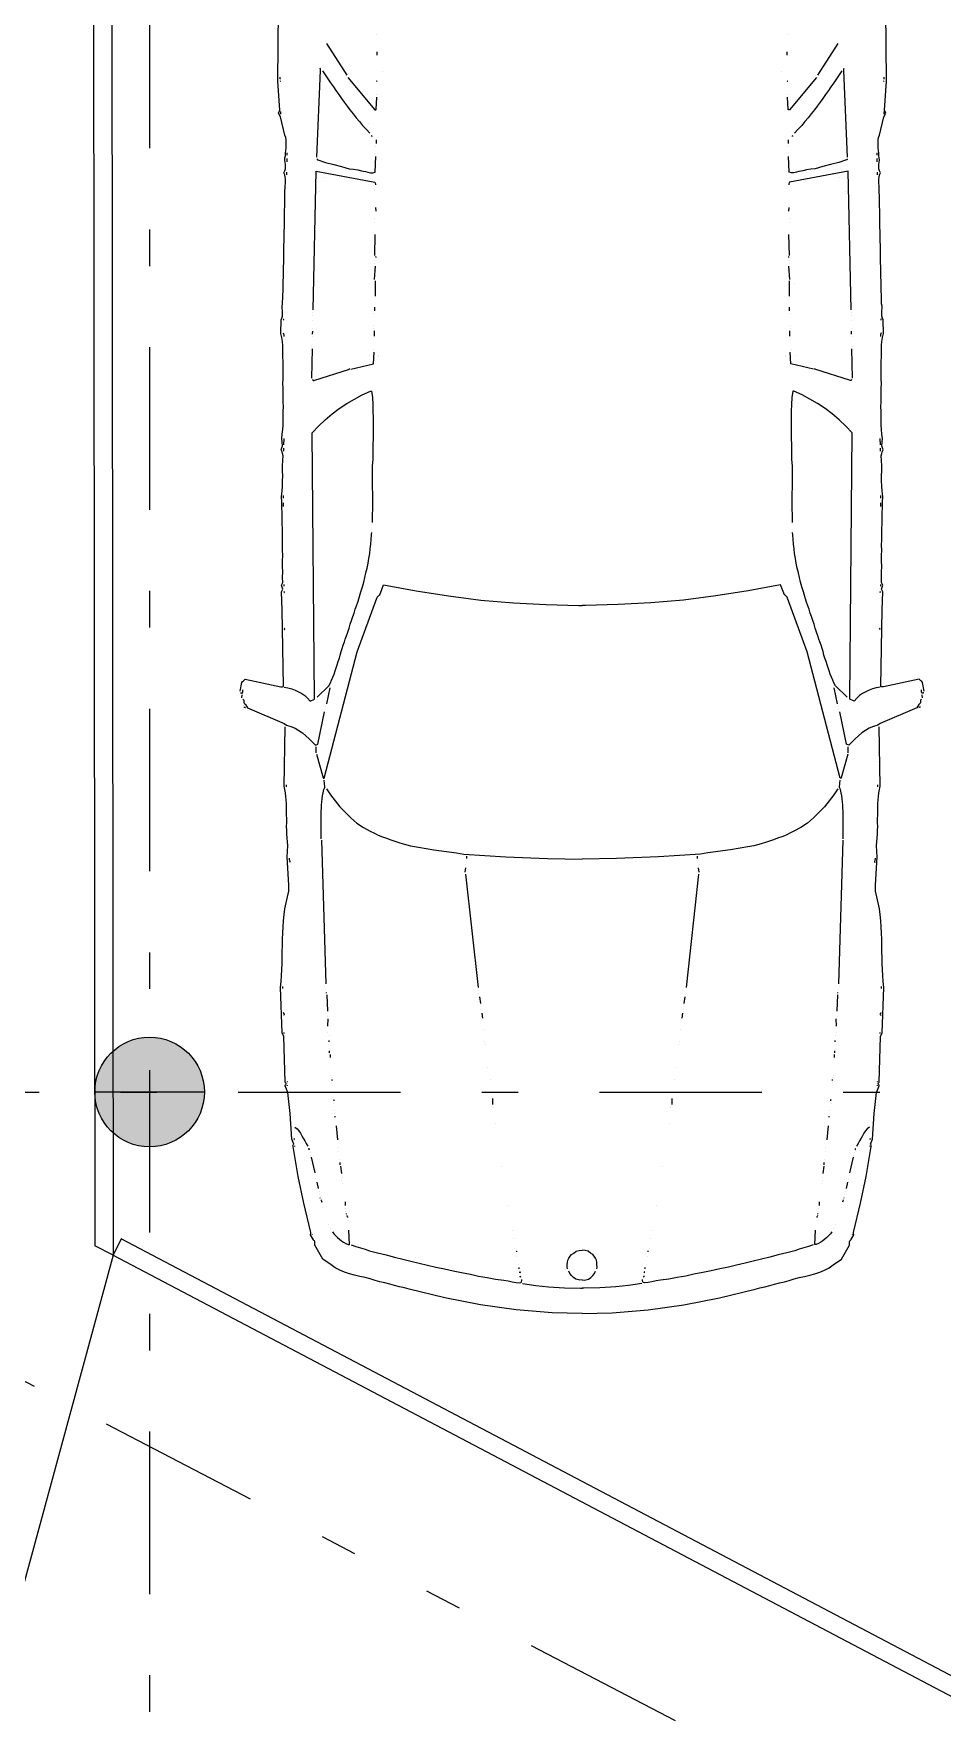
# Model space of a CAD drawing. Header units: metres. Extents: x -45 to 1930, y -347 to 488.
# Drawn here: x 29.253 to 31.739, y -28.241 to -23.616 of the extents above; entities that cross this region are included whole.
import ezdxf

# ---------------------------------------------------------------- set-up
doc = ezdxf.new("R2010")
doc.units = ezdxf.units.M
doc.linetypes.add('GETRENNT', pattern=[31.75, 12.7, -6.35, 0, -6.35, 0, -6.35])
doc.linetypes.add('ČERCHOVANÁ', pattern=[25.4, 12.7, -6.35, 0, -6.35])
for name, color, linetype in [('OSA', 7, 'ČERCHOVANÁ'), ('SRAFY', 3, 'Continuous'), ('srafy sklo', 252, 'Continuous'), ('SRAFY-TERÉN', 252, 'Continuous'), ('ZDIVO', 1, 'Continuous')]:
    doc.layers.add(name, color=color, linetype=linetype)

# ---------------------------------------------------------------- blocks, each defined once
blk = doc.blocks.new('BMW5cpud')
for points in [[(1.7237, 0.9286), (1.7221, 0.9271), (1.7213, 0.9263), (1.7197, 0.9263), (1.718, 0.9255), (1.7164, 0.9255), (1.7148, 0.9256), (1.7132, 0.9248), (1.7108, 0.924), (1.7107, 0.9232), (1.7099, 0.9225), (1.7091, 0.9217), (1.7091, 0.9209), (1.7001, 0.9154), (1.6573, 0.8156), (1.6524, 0.8093), (1.6489, 0.7973), (1.6447, 0.7853), (1.6381, 0.775), (1.6315, 0.7654), (1.6232, 0.7559), (1.615, 0.7472), (1.6068, 0.7385), (1.5978, 0.7298), (1.6009, 0.7233), (1.6891, 0.7049)], [(1.702, 0.9258), (1.7019, 0.9242), (1.7019, 0.9234), (1.7011, 0.9218), (1.7011, 0.921)], [(1.7052, 0.9266), (1.7052, 0.9266)], [(1.7278, 0.931), (1.7358, 0.9308)], [(1.7415, 0.9347), (1.7415, 0.9339), (1.7415, 0.9331), (1.7407, 0.9323), (1.7407, 0.9307), (1.7414, 0.9291), (1.7438, 0.9283), (1.7463, 0.9282), (1.7495, 0.929)], [(1.7456, 0.9363), (1.7696, 0.931), (1.772, 0.9294), (1.7744, 0.9269), (1.7767, 0.9244), (1.7783, 0.922), (1.7572, 0.8243), (1.7572, 0.8226), (1.758, 0.8202), (1.7587, 0.8186), (1.7595, 0.817), (1.9687, 0.8212), (2.0178, 0.8227), (2.025, 0.8194), (2.0355, 0.8224), (2.0435, 0.819), (2.058, 0.8196), (2.0724, 0.8193), (2.0869, 0.8199), (2.1022, 0.8196), (2.1167, 0.8193), (2.1312, 0.8198), (2.1456, 0.8196), (2.1601, 0.8201), (2.1746, 0.8199), (2.1899, 0.8204), (2.2044, 0.8209), (2.2188, 0.8207), (2.2341, 0.8212), (2.2486, 0.8217), (2.2631, 0.8223), (2.2784, 0.8228), (2.2928, 0.8209), (2.3065, 0.8199), (2.321, 0.8196), (2.3346, 0.8194), (2.3483, 0.8199), (2.362, 0.8197), (2.3765, 0.8194), (2.3901, 0.8184), (2.3958, 0.8199), (2.4006, 0.8214), (2.4039, 0.8229), (2.4063, 0.8237), (2.4167, 0.8203), (2.4368, 0.8215), (2.4489, 0.8205), (2.4617, 0.8195), (2.4738, 0.8184), (2.4866, 0.8182), (2.4987, 0.818), (2.5116, 0.8178), (2.5236, 0.8175), (2.5365, 0.8181), (2.5494, 0.8179), (2.5615, 0.8185), (2.5743, 0.8182), (2.5872, 0.8188), (2.5993, 0.8186), (2.6121, 0.8183), (2.625, 0.8181), (2.6379, 0.8179), (2.6491, 0.8185), (2.6596, 0.8191), (2.6709, 0.8189), (2.6813, 0.8195), (2.6918, 0.8193), (2.7023, 0.8199), (2.7136, 0.8221), (2.724, 0.8243), (2.7618, 0.8236), (2.7666, 0.8219), (2.7714, 0.8202), (2.7763, 0.8202), (2.7819, 0.8201), (2.7875, 0.82), (2.7932, 0.8207), (2.7988, 0.8206), (2.8052, 0.8196), (2.8253, 0.8193), (2.8446, 0.8181), (2.8639, 0.8178), (2.8832, 0.8174), (2.9033, 0.817), (2.9226, 0.8167), (2.9419, 0.8163), (2.9612, 0.816), (2.9805, 0.8156), (2.9998, 0.8153), (3.0191, 0.8149), (3.0384, 0.8146), (3.0577, 0.8142), (3.077, 0.8139), (3.0963, 0.8135), (3.1156, 0.8132), (3.122, 0.8131), (3.1293, 0.8129), (3.1348, 0.812), (3.1413, 0.8119), (3.1469, 0.8118), (3.1526, 0.8125), (3.1582, 0.814), (3.1639, 0.8163), (3.1695, 0.8138), (3.1751, 0.8121), (3.1807, 0.812), (3.1863, 0.8119), (3.1928, 0.8126), (3.1984, 0.8133), (3.2049, 0.8132), (3.2105, 0.8122), (3.2177, 0.8121), (3.2249, 0.8112), (3.2322, 0.8103), (3.2394, 0.8101), (3.2466, 0.81), (3.2539, 0.8099), (3.2603, 0.8113), (3.2668, 0.8137), (3.3169, 0.8256), (3.3274, 0.831), (3.3354, 0.8277), (3.4144, 0.8327), (3.609, 0.8308)], [(0.0433, 0), (0.0448, 0.0824), (0.0531, 0.1804), (0.0669, 0.2783), (0.0856, 0.3761), (0.1099, 0.473), (0.1133, 0.4866), (0.116, 0.5002), (0.1195, 0.5139), (0.1229, 0.5266), (0.1264, 0.5403), (0.1299, 0.5539), (0.1333, 0.5667), (0.1376, 0.5803), (0.141, 0.5939), (0.1445, 0.6083), (0.148, 0.6227), (0.1515, 0.6371), (0.1557, 0.6507), (0.1616, 0.6635), (0.1683, 0.6762), (0.1765, 0.6865), (0.1914, 0.7096), (0.2296, 0.7314), (0.2393, 0.7313), (0.2401, 0.732), (0.2417, 0.7328), (0.2425, 0.7344), (0.2442, 0.7352), (0.258, 0.7438), (0.2596, 0.7438), (0.2604, 0.7429), (0.262, 0.7429), (0.2644, 0.7421), (0.3452, 0.7615), (0.4179, 0.7771), (0.5002, 0.7908), (0.5018, 0.7916), (0.5034, 0.7908), (0.505, 0.79), (0.5066, 0.7891), (0.5203, 0.7945), (0.5904, 0.7989), (0.6476, 0.8051), (0.6655, 0.8128), (0.6671, 0.8127), (0.6679, 0.8127), (0.6695, 0.8111), (0.6711, 0.8103), (0.6726, 0.8102), (0.6735, 0.811), (0.6751, 0.8118), (0.6759, 0.8126), (0.8007, 0.8167), (0.8112, 0.8214), (0.9352, 0.8256), (0.9512, 0.8237), (0.9673, 0.8226), (0.9834, 0.8215), (1.0002, 0.8211), (1.0163, 0.8209), (1.0332, 0.8205), (1.0501, 0.8202), (1.067, 0.8199), (1.0839, 0.8188), (1.1007, 0.8185), (1.1176, 0.8174), (1.1345, 0.8155), (1.1505, 0.8136), (1.1665, 0.8101), (1.1826, 0.8066), (1.1986, 0.8023), (1.2147, 0.8028), (1.2308, 0.8033), (1.2461, 0.8046), (1.2614, 0.8059), (1.2767, 0.8065), (1.292, 0.807), (1.3072, 0.8067), (1.3233, 0.8056), (1.3338, 0.8062), (1.3443, 0.8077), (1.3547, 0.8083), (1.3652, 0.8081), (1.3757, 0.8087), (1.3861, 0.8085), (1.3965, 0.8083), (1.407, 0.8089), (1.4175, 0.8087), (1.4279, 0.8093), (1.4376, 0.8092), (1.4481, 0.8098), (1.4578, 0.8112), (1.4674, 0.8118), (1.4771, 0.8133), (1.486, 0.8155), (1.6484, 0.8126)], [(0.5017, 0.7868), (0.5017, 0.7868), (0.5009, 0.7868), (0.5001, 0.7868), (0.5001, 0.7868)], [(0.5524, 0.7867), (0.5482, 0.7803), (0.5425, 0.7756), (0.536, 0.7709), (0.5295, 0.767), (0.523, 0.7631), (0.5157, 0.7592), (0.5084, 0.7553), (0.501, 0.7506)], [(0.5186, 0.7889), (0.5186, 0.7881), (0.5202, 0.7873), (0.521, 0.7881), (0.5219, 0.7889)], [(0.6678, 0.8079), (0.6678, 0.8079), (0.667, 0.8071), (0.6654, 0.8071), (0.6654, 0.8071)], [(0.6774, 0.8077), (0.6774, 0.8077), (0.6766, 0.8069), (0.6758, 0.807), (0.6758, 0.807)], [(0.8087, 0.8158), (0.8087, 0.8158), (0.8103, 0.8158), (0.8111, 0.8158), (0.8119, 0.8157)], [(0.8666, 0.818), (0.8658, 0.8172), (0.865, 0.8172), (0.8634, 0.8164), (0.8626, 0.8156), (0.8626, 0.8156), (0.861, 0.8156), (0.8602, 0.8165), (0.8586, 0.8173)], [(0.9326, 0.8192), (0.9343, 0.8191), (0.935, 0.8191), (0.9367, 0.8191), (0.9374, 0.8191)], [(1.2886, 0.8022), (1.2854, 0.8015), (1.283, 0.8007), (1.2798, 0.8), (1.2766, 0.8009)], [(1.4842, 0.8091), (1.4859, 0.8091), (1.4867, 0.8091), (1.4883, 0.8091), (1.4899, 0.809)], [(1.5527, 0.8111), (1.5527, 0.8111)], [(1.7563, 0.8154), (1.7545, 0.805), (1.7519, 0.7946), (1.7485, 0.785), (1.7443, 0.7762), (1.7393, 0.7675), (1.7335, 0.7587), (1.7269, 0.7516), (1.7188, 0.7445), (1.7242, 0.7324), (2.453, 0.7392), (2.4712, 0.7212), (2.4886, 0.7031), (2.5043, 0.6844), (2.5192, 0.6648), (2.5325, 0.6444), (2.545, 0.6233), (2.5567, 0.6022), (2.5668, 0.5795), (2.5667, 0.5786), (2.5667, 0.5771), (2.5667, 0.5762), (2.5667, 0.5762), (2.549, 0.5742), (2.5304, 0.5729), (2.5119, 0.5724), (2.4942, 0.5719), (2.4749, 0.5715), (2.4564, 0.5718), (2.4379, 0.5722), (2.4186, 0.5725), (2.4001, 0.5728), (2.3808, 0.5732), (2.3615, 0.5743), (2.3423, 0.5747), (2.3237, 0.575), (2.3044, 0.5746), (2.2851, 0.5741), (2.2666, 0.5737), (2.2578, 0.5738), (2.2489, 0.574), (2.2409, 0.5741), (2.232, 0.5743), (2.224, 0.5744), (2.2152, 0.5746), (2.2071, 0.5747)], [(1.9147, 0.8158), (1.9147, 0.815), (1.9163, 0.8141), (1.9171, 0.8149), (1.9179, 0.8157)], [(2.0153, 0.8163), (2.0153, 0.8155), (2.0169, 0.8147), (2.0177, 0.8155), (2.0185, 0.8163)], [(2.0378, 0.8167), (2.037, 0.8168), (2.0354, 0.8168), (2.0346, 0.8168), (2.033, 0.8168)], [(2.251, 0.8177), (2.2614, 0.8175)], [(2.2735, 0.8173), (2.2815, 0.8171)], [(2.4022, 0.8165), (2.4102, 0.8164)], [(2.4198, 0.8162), (2.4367, 0.8159)], [(2.7263, 0.8179), (2.7239, 0.8171), (2.7215, 0.8163), (2.7183, 0.8164), (2.7159, 0.8164)], [(2.7641, 0.818), (2.7641, 0.818), (2.7625, 0.8172), (2.7617, 0.8172), (2.7609, 0.8172)], [(3.1581, 0.8084), (3.1661, 0.8082)], [(3.1943, 0.8077), (3.2031, 0.8076)], [(3.2128, 0.8074), (3.2144, 0.8074), (3.2152, 0.8073), (3.2168, 0.8073), (3.2184, 0.8073)], [(3.3314, 0.8253), (3.3298, 0.8254), (3.329, 0.8254), (3.3273, 0.8254), (3.3249, 0.8254)], [(3.4142, 0.8262), (3.4142, 0.8262), (3.415, 0.8254), (3.4158, 0.8254), (3.4158, 0.8254)], [(3.4199, 0.8269), (3.4199, 0.8269), (3.4215, 0.8261), (3.4223, 0.8261), (3.4223, 0.8261), (3.4231, 0.8261), (3.4239, 0.8261), (3.4247, 0.826), (3.4255, 0.8268)], [(0.4711, 0.7415), (0.4275, 0.7319)], [(0.4751, 0.7422), (0.4751, 0.7422)], [(0.4832, 0.7445), (0.4832, 0.7445)], [(0.4945, 0.7475), (0.4938, 0.7475), (0.4929, 0.7468), (0.4921, 0.7468), (0.4913, 0.7468), (0.4921, 0.7476), (0.4929, 0.7484), (0.4938, 0.7484), (0.4945, 0.7475)], [(0.2595, 0.7389), (0.2595, 0.7389), (0.2587, 0.739), (0.2579, 0.739), (0.2579, 0.739)], [(0.3322, 0.7094), (0.3322, 0.7094)], [(0.354, 0.7155), (0.3532, 0.7139), (0.3516, 0.7131), (0.3499, 0.7131), (0.3475, 0.7124)], [(0.3581, 0.717), (0.3581, 0.717), (0.3588, 0.717), (0.3597, 0.717), (0.3597, 0.717)], [(0.3677, 0.7185), (0.3677, 0.7185)], [(0.3766, 0.7199), (0.3766, 0.7199)], [(0.4024, 0.7259), (0.3847, 0.7222)], [(0.413, 0.7289), (0.413, 0.7289)], [(0.7783, 0.6949), (0.7783, 0.6949)], [(0.8129, 0.6959), (0.8129, 0.6959)], [(0.829, 0.6956), (0.8491, 0.6952)], [(0.8556, 0.6975), (0.8556, 0.6975)], [(0.9152, 0.6988), (0.8701, 0.6972)], [(0.9192, 0.6996), (0.9192, 0.6996), (0.92, 0.6996), (0.9208, 0.6995), (0.9208, 0.6995)], [(0.9297, 0.7018), (0.9297, 0.7018)], [(0.937, 0.7041), (0.937, 0.7041)], [(1.3377, 0.7137), (0.945, 0.7015)], [(1.4782, 0.6998), (1.462, 0.6889), (1.4456, 0.6763), (1.4293, 0.6629), (1.4138, 0.6479), (1.399, 0.6329), (1.385, 0.6163), (1.3726, 0.598), (1.3626, 0.5797), (1.3568, 0.5685), (1.3518, 0.5582), (1.3475, 0.5462), (1.3433, 0.535), (1.3391, 0.5238), (1.3349, 0.5126), (1.3314, 0.5014), (1.328, 0.4902), (1.3228, 0.4694), (1.3192, 0.4477), (1.3156, 0.4269), (1.312, 0.4061), (1.3092, 0.3852), (1.3065, 0.3651), (1.3036, 0.3443), (1.3001, 0.3234), (1.2923, 0.2085), (1.2878, 0.0944), (1.2861, 0)], [(1.3417, 0.7144), (1.3498, 0.7142), (1.3586, 0.7141), (1.3667, 0.7139), (1.3755, 0.7138), (1.3836, 0.7144), (1.3916, 0.7143), (1.4005, 0.7141), (1.4085, 0.714), (1.4174, 0.7138), (1.4254, 0.7137), (1.4343, 0.7135), (1.4423, 0.7126), (1.4511, 0.7116), (1.4591, 0.7106), (1.468, 0.7089), (1.4768, 0.7071), (1.4784, 0.7063), (1.4807, 0.7054), (1.4823, 0.7046), (1.4839, 0.7038), (1.5025, 0.7058)], [(1.5736, 0.7271), (1.5082, 0.7089), (1.5074, 0.709), (1.5074, 0.7082), (1.5073, 0.7073), (1.5073, 0.7057), (1.8532, 0.6158), (2.0002, 0.5616), (2.0034, 0.5608), (2.0057, 0.5583), (2.0081, 0.5559), (2.0097, 0.5534), (2.0368, 0.5432), (2.0199, 0.4543), (2.0063, 0.3661), (1.995, 0.277), (1.9878, 0.1878), (1.9829, 0.0986), (1.9804, 0.0094), (1.9804, 0)], [(1.5769, 0.7278), (1.5938, 0.7275)], [(1.6963, 0.7023), (1.6963, 0.7023)], [(1.7035, 0.7022), (1.7035, 0.7022)], [(1.7115, 0.6988), (1.7548, 0.69)], [(1.7297, 0.725), (1.7605, 0.6931), (1.7684, 0.6889), (1.7756, 0.6856), (1.7844, 0.6822), (1.7924, 0.6788), (1.8012, 0.6763), (1.8092, 0.6729), (1.8179, 0.6703), (1.8268, 0.6677), (1.8356, 0.6644), (1.8443, 0.6618), (1.854, 0.6592), (1.8627, 0.6566), (1.8716, 0.654), (1.8803, 0.6507), (1.8883, 0.6481), (1.8971, 0.6447), (1.9075, 0.6413), (1.9179, 0.6379), (1.9291, 0.6345), (1.9395, 0.6311), (1.9499, 0.6277), (1.9595, 0.6243), (1.9699, 0.6209), (1.9795, 0.6175), (1.9923, 0.6133), (2.005, 0.609), (2.0179, 0.6055), (2.0315, 0.6013), (2.0443, 0.5978), (2.0571, 0.5944), (2.0699, 0.5917), (2.0827, 0.5883), (2.0963, 0.5856), (2.1092, 0.5838), (2.122, 0.5811), (2.1348, 0.5801), (2.1477, 0.5782), (2.1605, 0.5772), (2.1734, 0.5762), (2.1798, 0.576)], [(2.5986, 0.7381), (2.5978, 0.7374), (2.597, 0.7366), (2.5962, 0.7358), (2.5961, 0.7342), (2.6265, 0.6371), (2.6285, 0.6371)], [(2.6018, 0.7397), (2.6822, 0.7382)], [(2.6887, 0.7397), (2.6887, 0.7397)], [(2.7161, 0.7392), (2.7161, 0.7392)], [(2.7225, 0.7375), (2.7305, 0.7374)], [(2.737, 0.7389), (2.737, 0.7389)], [(2.7603, 0.7368), (2.7603, 0.7368)], [(2.7739, 0.7366), (2.7739, 0.7366)], [(2.782, 0.738), (2.782, 0.738)], [(2.7892, 0.7363), (3.1687, 0.7278), (3.1385, 0.5674), (3.1368, 0.5667), (3.136, 0.5667), (3.1336, 0.5659), (3.1312, 0.5659)], [(3.1131, 0.7199), (3.1131, 0.7199)], [(3.1506, 0.704), (3.1506, 0.704)], [(3.2025, 0.7255), (3.2016, 0.7255), (3.2008, 0.7248), (3.2, 0.724), (3.1992, 0.7232), (3.1924, 0.7024), (3.1864, 0.68), (3.1811, 0.6584), (3.1751, 0.6375), (3.1741, 0.6255), (3.1723, 0.6143), (3.1697, 0.6039), (3.1679, 0.5926), (3.1661, 0.5862), (3.1644, 0.579), (3.1643, 0.5726), (3.1658, 0.5669), (3.2084, 0.5645)], [(3.2073, 0.7263), (3.4436, 0.7163), (3.4452, 0.7163), (3.4468, 0.7163), (3.4476, 0.7162), (3.4501, 0.717)], [(3.4427, 0.7107), (3.4321, 0.7029), (3.4215, 0.6958), (3.4101, 0.6888), (3.3995, 0.6809), (3.3889, 0.6739), (3.3783, 0.666), (3.3678, 0.659), (3.3571, 0.6511), (3.3466, 0.6433), (3.336, 0.6354), (3.3253, 0.6268), (3.3147, 0.6181), (3.3041, 0.6095), (3.2935, 0.6008), (3.2829, 0.5905), (3.2722, 0.5811)], [(3.5181, 0.6997), (3.431, 0.6442)], [(0.2666, 0.6833), (0.2609, 0.6794), (0.2559, 0.6747), (0.251, 0.6699), (0.2461, 0.6644), (0.242, 0.6588), (0.2378, 0.6533), (0.2345, 0.6469), (0.232, 0.6405), (0.2319, 0.6389), (0.2319, 0.6381), (0.2319, 0.6365), (0.2319, 0.6365), (0.2705, 0.6382)], [(0.2755, 0.688), (0.2755, 0.688)], [(0.286, 0.6934), (0.286, 0.6934)], [(0.3488, 0.6488), (0.3383, 0.649)], [(0.3988, 0.656), (0.3988, 0.656)], [(0.4068, 0.6574), (0.4068, 0.6574)], [(0.4157, 0.6572), (0.4157, 0.6572)], [(0.4463, 0.6615), (0.4262, 0.6587)], [(0.4496, 0.6623), (0.4512, 0.6622), (0.4528, 0.6622), (0.4536, 0.6622), (0.456, 0.6621)], [(0.4641, 0.6644), (0.4641, 0.6644)], [(0.4874, 0.6664), (0.4874, 0.6664)], [(0.4963, 0.667), (0.4963, 0.667)], [(0.5568, 0.6732), (0.5181, 0.6691)], [(0.5801, 0.676), (0.5801, 0.676), (0.5817, 0.676), (0.5825, 0.676), (0.5825, 0.676)], [(0.5898, 0.6774), (0.5898, 0.6774)], [(0.5994, 0.6772), (0.5994, 0.6772)], [(0.6172, 0.6817), (0.6172, 0.6817)], [(0.6285, 0.6807), (0.6285, 0.6807), (0.6268, 0.68), (0.626, 0.6792), (0.6252, 0.6792)], [(0.6744, 0.6863), (0.6744, 0.6863)], [(0.6833, 0.6854), (0.6833, 0.6854), (0.6824, 0.6846), (0.6808, 0.6838), (0.6808, 0.6838)], [(0.6881, 0.6861), (0.6881, 0.6861)], [(0.6946, 0.6884), (0.6946, 0.6884)], [(0.7517, 0.6897), (0.7437, 0.6899)], [(0.7558, 0.6913), (0.7574, 0.6913), (0.759, 0.6912), (0.7598, 0.6912), (0.7614, 0.6912)], [(0.7686, 0.6927), (0.7686, 0.6927)], [(0.7863, 0.6923), (0.7863, 0.6923), (0.7879, 0.6923), (0.7888, 0.6923), (0.7896, 0.6923)], [(0.8032, 0.692), (0.8032, 0.692)], [(0.231, 0.6317), (0.226, 0.6197), (0.2225, 0.6069), (0.2191, 0.5941), (0.2148, 0.5821), (0.2088, 0.5597), (0.2035, 0.5364), (0.1975, 0.514), (0.1914, 0.4908), (0.1862, 0.4684), (0.1802, 0.446), (0.1749, 0.4228), (0.1697, 0.4003), (0.1652, 0.3763), (0.16, 0.353), (0.1547, 0.3298), (0.1503, 0.3058), (0.145, 0.2833), (0.1414, 0.2601), (0.137, 0.2368), (0.1341, 0.2143), (0.1323, 0.2023), (0.1297, 0.1911), (0.1279, 0.1807), (0.1269, 0.1703), (0.1277, 0.1678), (0.13, 0.1661), (0.1332, 0.1653), (0.1357, 0.1653)], [(0.3109, 0.6439), (0.3101, 0.6439), (0.3084, 0.6431), (0.3076, 0.6423), (0.306, 0.6424)], [(0.3149, 0.6446), (0.3149, 0.6446), (0.3157, 0.6446), (0.3165, 0.6446), (0.3165, 0.6446)], [(0.323, 0.6469), (0.323, 0.6469)], [(0.331, 0.6467), (0.331, 0.6467)], [(2.6265, 0.6331), (2.6414, 0.5709), (2.6736, 0.5695)], [(3.4245, 0.641), (3.3363, 0.5678), (3.3363, 0.5671), (3.3363, 0.5654), (3.3363, 0.5646), (3.3371, 0.5638), (3.3708, 0.5616)], [(2.6613, 0.5576), (2.6613, 0.5576)], [(2.6633, 0.5833), (2.6633, 0.5833)], [(2.6653, 0.5576), (2.6653, 0.5576)], [(2.68, 0.5718), (2.68, 0.5718)], [(2.717, 0.5687), (2.7314, 0.5684)], [(2.7387, 0.5707), (2.7387, 0.5707)], [(2.746, 0.5706), (2.746, 0.5706)], [(2.7789, 0.57), (2.7789, 0.57)], [(2.7861, 0.5674), (2.7966, 0.5672)], [(2.8682, 0.5667), (2.8263, 0.5667)], [(2.8604, 0.5813), (2.8604, 0.5813)], [(2.8722, 0.5683), (2.9083, 0.5652)], [(2.9172, 0.5674), (2.9172, 0.5674)], [(2.9245, 0.5673), (2.9245, 0.5673)], [(2.9349, 0.5655), (2.9349, 0.5655), (2.9341, 0.5647), (2.9325, 0.5648), (2.9325, 0.5648)], [(2.9381, 0.5671), (2.9953, 0.566)], [(3.0275, 0.5678), (3.0275, 0.5678)], [(3.0403, 0.5676), (3.0403, 0.5676)], [(3.0692, 0.5655), (3.0588, 0.5649)], [(3.1151, 0.5679), (3.1151, 0.5679)], [(3.2366, 0.5656), (3.2366, 0.5656)], [(3.2542, 0.5637), (3.2446, 0.5639)], [(3.2657, 0.5764), (3.2657, 0.5764), (3.2649, 0.5756), (3.2633, 0.5756), (3.2633, 0.5756), (3.2633, 0.5756), (3.2641, 0.5756), (3.2649, 0.5756), (3.2657, 0.5764)], [(3.2996, 0.5838), (3.2996, 0.5838)], [(3.3773, 0.5631), (3.3773, 0.5631)], [(3.4151, 0.5624), (3.4151, 0.5624), (3.4151, 0.5616), (3.4142, 0.5608), (3.4142, 0.5608), (3.4142, 0.5608), (3.4151, 0.5616), (3.4151, 0.5624), (3.4151, 0.5624)], [(3.4858, 0.5611), (3.4955, 0.5609)], [(3.543, 0.5617), (3.543, 0.5617)], [(3.4405, 0.5466), (3.4405, 0.5466)], [(0.8737, 0.2781), (0.8737, 0.2781)], [(0.9091, 0.2807), (0.8914, 0.2778)], [(0.9197, 0.2845), (0.9197, 0.2845)], [(1.2453, 0.3188), (0.935, 0.2842)], [(1.2501, 0.3203), (1.2621, 0.3185)], [(1.271, 0.3199), (1.271, 0.3199)], [(1.2814, 0.3181), (1.2814, 0.3181)], [(1.2879, 0.3156), (1.2894, 0.3156), (1.291, 0.3155), (1.2919, 0.3155), (1.2943, 0.3155)], [(0.5633, 0.2379), (0.5633, 0.2379)], [(0.6068, 0.2427), (0.6068, 0.2427)], [(0.631, 0.2455), (0.6149, 0.245)], [(0.6834, 0.2518), (0.6834, 0.2518)], [(0.7149, 0.2577), (0.7149, 0.2577)], [(0.7785, 0.2646), (0.7785, 0.2646)], [(0.7866, 0.2668), (0.7866, 0.2668)], [(0.8213, 0.2694), (0.8213, 0.2694)], [(0.8648, 0.275), (0.8511, 0.2729)], [(0.2479, 0.1882), (0.2479, 0.1882)], [(0.2688, 0.191), (0.2688, 0.191)], [(0.3374, 0.2042), (0.3374, 0.2042)], [(0.4447, 0.22), (0.4447, 0.22)], [(0.1251, 0.163), (0.1224, 0.1454), (0.1197, 0.1269), (0.1177, 0.1093), (0.1158, 0.0924), (0.1134, 0.0482), (0.1118, 0.0048), (0.1118, 0)], [(0.1454, 0.1699), (0.1454, 0.1699), (0.1445, 0.1683), (0.1429, 0.1675), (0.1429, 0.1675), (0.1421, 0.1684), (0.1429, 0.1691), (0.1446, 0.1699), (0.1454, 0.1699)], [(0.1559, 0.1705), (0.1559, 0.1705), (0.1566, 0.1705), (0.1566, 0.1705), (0.1566, 0.1705), (0.1566, 0.1697), (0.155, 0.1697), (0.1542, 0.1705), (0.1559, 0.1705)], [(0.1655, 0.1727), (0.1655, 0.1727), (0.1672, 0.1727), (0.168, 0.1727), (0.1687, 0.1727)], [(0.1769, 0.1749), (0.1769, 0.1749)], [(0.1986, 0.1786), (0.1986, 0.1786)], [(0.2139, 0.1807), (0.2139, 0.1807), (0.2131, 0.1799), (0.2115, 0.18), (0.2115, 0.18)], [(0.2221, 0.1838), (0.2221, 0.1838)], [(0.0433, 0), (0.0448, -0.0824), (0.0531, -0.1804), (0.0669, -0.2783), (0.0856, -0.3761), (0.1099, -0.473), (0.1133, -0.4866), (0.116, -0.5002), (0.1195, -0.5139), (0.1229, -0.5266), (0.1264, -0.5403), (0.1299, -0.5539), (0.1333, -0.5667), (0.1376, -0.5803), (0.141, -0.5939), (0.1445, -0.6083), (0.148, -0.6227), (0.1515, -0.6371), (0.1557, -0.6507), (0.1616, -0.6635), (0.1683, -0.6762), (0.1765, -0.6865), (0.1914, -0.7096), (0.2296, -0.7314), (0.2393, -0.7313), (0.2401, -0.732), (0.2417, -0.7328), (0.2425, -0.7344), (0.2442, -0.7352), (0.258, -0.7438), (0.2596, -0.7438), (0.2604, -0.7429), (0.262, -0.7429), (0.2644, -0.7421), (0.3452, -0.7615), (0.4179, -0.7771), (0.5002, -0.7908), (0.5018, -0.7916), (0.5034, -0.7908), (0.505, -0.79), (0.5066, -0.7891), (0.5203, -0.7945), (0.5904, -0.7989), (0.6476, -0.8051), (0.6655, -0.8128), (0.6671, -0.8127), (0.6679, -0.8127), (0.6695, -0.8111), (0.6711, -0.8103), (0.6726, -0.8102), (0.6735, -0.811), (0.6751, -0.8118), (0.6759, -0.8126), (0.8007, -0.8167), (0.8112, -0.8214), (0.9352, -0.8256), (0.9512, -0.8237), (0.9673, -0.8226), (0.9834, -0.8215), (1.0002, -0.8211), (1.0163, -0.8209), (1.0332, -0.8205), (1.0501, -0.8202), (1.067, -0.8199), (1.0839, -0.8188), (1.1007, -0.8185), (1.1176, -0.8174), (1.1345, -0.8155), (1.1505, -0.8136), (1.1665, -0.8101), (1.1826, -0.8066), (1.1986, -0.8023), (1.2147, -0.8028), (1.2308, -0.8033), (1.2461, -0.8046), (1.2614, -0.8059), (1.2767, -0.8065), (1.292, -0.807), (1.3072, -0.8067), (1.3233, -0.8056), (1.3338, -0.8062), (1.3443, -0.8077), (1.3547, -0.8083), (1.3652, -0.8081), (1.3757, -0.8087), (1.3861, -0.8085), (1.3965, -0.8083), (1.407, -0.8089), (1.4175, -0.8087), (1.4279, -0.8093), (1.4376, -0.8092), (1.4481, -0.8098), (1.4578, -0.8112), (1.4674, -0.8118), (1.4771, -0.8133), (1.486, -0.8155), (1.6484, -0.8126)], [(0.1251, -0.163), (0.1224, -0.1454), (0.1197, -0.1269), (0.1177, -0.1093), (0.1158, -0.0924), (0.1134, -0.0482), (0.1118, -0.0048), (0.1118, 0)], [(0.135, 0), (0.1344, 0.006), (0.137, 0.0172), (0.1411, 0.0236), (0.1468, 0.0291), (0.1526, 0.0338), (0.1591, 0.0369)], [(0.135, 0), (0.1344, -0.006), (0.137, -0.0172), (0.1411, -0.0236), (0.1468, -0.0291), (0.1526, -0.0338), (0.1591, -0.0369)], [(0.1647, 0.0401), (0.1704, 0.0407), (0.1768, 0.0406), (0.1832, 0.0397), (0.1888, 0.0388), (0.1944, 0.0363), (0.2, 0.033), (0.204, 0.0289), (0.2079, 0.0232), (0.2134, 0.0166), (0.2156, 0.0086), (0.2162, 0)], [(0.1647, -0.0401), (0.1704, -0.0407), (0.1768, -0.0406), (0.1832, -0.0397), (0.1888, -0.0388), (0.1944, -0.0363), (0.2, -0.033), (0.204, -0.0289), (0.2079, -0.0232), (0.2134, -0.0166), (0.2156, -0.0086), (0.2162, 0)], [(1.4782, -0.6998), (1.462, -0.6889), (1.4456, -0.6763), (1.4293, -0.6629), (1.4138, -0.6479), (1.399, -0.6329), (1.385, -0.6163), (1.3726, -0.598), (1.3626, -0.5797), (1.3568, -0.5685), (1.3518, -0.5582), (1.3475, -0.5462), (1.3433, -0.535), (1.3391, -0.5238), (1.3349, -0.5126), (1.3314, -0.5014), (1.328, -0.4902), (1.3228, -0.4694), (1.3192, -0.4477), (1.3156, -0.4269), (1.312, -0.4061), (1.3092, -0.3852), (1.3065, -0.3651), (1.3036, -0.3443), (1.3001, -0.3234), (1.2923, -0.2085), (1.2878, -0.0944), (1.2861, 0)], [(1.5736, -0.7271), (1.5082, -0.7089), (1.5074, -0.709), (1.5074, -0.7082), (1.5073, -0.7073), (1.5073, -0.7057), (1.8532, -0.6158), (2.0002, -0.5616), (2.0034, -0.5608), (2.0057, -0.5583), (2.0081, -0.5559), (2.0097, -0.5534), (2.0368, -0.5432), (2.0199, -0.4543), (2.0063, -0.3661), (1.995, -0.277), (1.9878, -0.1878), (1.9829, -0.0986), (1.9804, -0.0094), (1.9804, 0)], [(0.231, -0.6317), (0.226, -0.6197), (0.2225, -0.6069), (0.2191, -0.5941), (0.2148, -0.5821), (0.2088, -0.5597), (0.2035, -0.5364), (0.1975, -0.514), (0.1914, -0.4908), (0.1862, -0.4684), (0.1802, -0.446), (0.1749, -0.4228), (0.1697, -0.4003), (0.1652, -0.3763), (0.16, -0.353), (0.1547, -0.3298), (0.1503, -0.3058), (0.145, -0.2833), (0.1414, -0.2601), (0.137, -0.2368), (0.1341, -0.2143), (0.1323, -0.2023), (0.1297, -0.1911), (0.1279, -0.1807), (0.1269, -0.1703), (0.1277, -0.1678), (0.13, -0.1661), (0.1332, -0.1653), (0.1357, -0.1653)], [(0.1454, -0.1699), (0.1454, -0.1699), (0.1445, -0.1683), (0.1429, -0.1675), (0.1429, -0.1675), (0.1421, -0.1684), (0.1429, -0.1691), (0.1446, -0.1699), (0.1454, -0.1699)], [(0.1559, -0.1705), (0.1559, -0.1705), (0.1566, -0.1705), (0.1566, -0.1705), (0.1566, -0.1705), (0.1566, -0.1697), (0.155, -0.1697), (0.1542, -0.1705), (0.1559, -0.1705)], [(0.1655, -0.1727), (0.1655, -0.1727), (0.1672, -0.1727), (0.168, -0.1727), (0.1687, -0.1727)], [(0.1769, -0.1749), (0.1769, -0.1749)], [(0.1986, -0.1786), (0.1986, -0.1786)], [(0.2139, -0.1807), (0.2139, -0.1807), (0.2131, -0.1799), (0.2115, -0.18), (0.2115, -0.18)], [(0.2221, -0.1838), (0.2221, -0.1838)], [(0.2479, -0.1882), (0.2479, -0.1882)], [(0.2688, -0.191), (0.2688, -0.191)], [(0.3374, -0.2042), (0.3374, -0.2042)], [(0.4447, -0.22), (0.4447, -0.22)], [(0.5633, -0.2379), (0.5633, -0.2379)], [(0.6068, -0.2427), (0.6068, -0.2427)], [(0.631, -0.2455), (0.6149, -0.245)], [(0.6834, -0.2518), (0.6834, -0.2518)], [(0.7149, -0.2577), (0.7149, -0.2577)], [(0.7785, -0.2646), (0.7785, -0.2646)], [(0.7866, -0.2668), (0.7866, -0.2668)], [(0.8213, -0.2694), (0.8213, -0.2694)], [(0.8648, -0.275), (0.8511, -0.2729)], [(0.8737, -0.2781), (0.8737, -0.2781)], [(0.9091, -0.2807), (0.8914, -0.2778)], [(0.9197, -0.2845), (0.9197, -0.2845)], [(1.2453, -0.3188), (0.935, -0.2842)], [(1.2501, -0.3203), (1.2621, -0.3185)], [(1.271, -0.3199), (1.271, -0.3199)], [(1.2814, -0.3181), (1.2814, -0.3181)], [(1.2879, -0.3156), (1.2894, -0.3156), (1.291, -0.3155), (1.2919, -0.3155), (1.2943, -0.3155)], [(3.4405, -0.5466), (3.4405, -0.5466)], [(1.7563, -0.8154), (1.7545, -0.805), (1.7519, -0.7946), (1.7485, -0.785), (1.7443, -0.7762), (1.7393, -0.7675), (1.7335, -0.7587), (1.7269, -0.7516), (1.7188, -0.7445), (1.7242, -0.7324), (2.453, -0.7392), (2.4712, -0.7212), (2.4886, -0.7031), (2.5043, -0.6844), (2.5192, -0.6648), (2.5325, -0.6444), (2.545, -0.6233), (2.5567, -0.6022), (2.5668, -0.5795), (2.5667, -0.5786), (2.5667, -0.5771), (2.5667, -0.5762), (2.5667, -0.5762), (2.549, -0.5742), (2.5304, -0.5729), (2.5119, -0.5724), (2.4942, -0.5719), (2.4749, -0.5715), (2.4564, -0.5718), (2.4379, -0.5722), (2.4186, -0.5725), (2.4001, -0.5728), (2.3808, -0.5732), (2.3615, -0.5743), (2.3423, -0.5747), (2.3237, -0.575), (2.3044, -0.5746), (2.2851, -0.5741), (2.2666, -0.5737), (2.2578, -0.5738), (2.2489, -0.574), (2.2409, -0.5741), (2.232, -0.5743), (2.224, -0.5744), (2.2152, -0.5746), (2.2071, -0.5747)], [(1.7297, -0.725), (1.7605, -0.6931), (1.7684, -0.6889), (1.7756, -0.6856), (1.7844, -0.6822), (1.7924, -0.6788), (1.8012, -0.6763), (1.8092, -0.6729), (1.8179, -0.6703), (1.8268, -0.6677), (1.8356, -0.6644), (1.8443, -0.6618), (1.854, -0.6592), (1.8627, -0.6566), (1.8716, -0.654), (1.8803, -0.6507), (1.8883, -0.6481), (1.8971, -0.6447), (1.9075, -0.6413), (1.9179, -0.6379), (1.9291, -0.6345), (1.9395, -0.6311), (1.9499, -0.6277), (1.9595, -0.6243), (1.9699, -0.6209), (1.9795, -0.6175), (1.9923, -0.6133), (2.005, -0.609), (2.0179, -0.6055), (2.0315, -0.6013), (2.0443, -0.5978), (2.0571, -0.5944), (2.0699, -0.5917), (2.0827, -0.5883), (2.0963, -0.5856), (2.1092, -0.5838), (2.122, -0.5811), (2.1348, -0.5801), (2.1477, -0.5782), (2.1605, -0.5772), (2.1734, -0.5762), (2.1798, -0.576)], [(2.6265, -0.6331), (2.6414, -0.5709), (2.6736, -0.5695)], [(2.6613, -0.5576), (2.6613, -0.5576)], [(2.6633, -0.5833), (2.6633, -0.5833)], [(2.6653, -0.5576), (2.6653, -0.5576)], [(2.68, -0.5718), (2.68, -0.5718)], [(2.717, -0.5687), (2.7314, -0.5684)], [(2.7387, -0.5707), (2.7387, -0.5707)], [(2.746, -0.5706), (2.746, -0.5706)], [(2.7789, -0.57), (2.7789, -0.57)], [(2.7861, -0.5674), (2.7966, -0.5672)], [(2.7892, -0.7363), (3.1687, -0.7278), (3.1385, -0.5674), (3.1368, -0.5667), (3.136, -0.5667), (3.1336, -0.5659), (3.1312, -0.5659)], [(2.8682, -0.5667), (2.8263, -0.5667)], [(2.8604, -0.5813), (2.8604, -0.5813)], [(2.8722, -0.5683), (2.9083, -0.5652)], [(2.9172, -0.5674), (2.9172, -0.5674)], [(2.9245, -0.5673), (2.9245, -0.5673)], [(2.9349, -0.5655), (2.9349, -0.5655), (2.9341, -0.5647), (2.9325, -0.5648), (2.9325, -0.5648)], [(2.9381, -0.5671), (2.9953, -0.566)], [(3.0275, -0.5678), (3.0275, -0.5678)], [(3.0403, -0.5676), (3.0403, -0.5676)], [(3.0692, -0.5655), (3.0588, -0.5649)], [(3.1151, -0.5679), (3.1151, -0.5679)], [(3.2025, -0.7255), (3.2016, -0.7255), (3.2008, -0.7248), (3.2, -0.724), (3.1992, -0.7232), (3.1924, -0.7024), (3.1864, -0.68), (3.1811, -0.6584), (3.1751, -0.6375), (3.1741, -0.6255), (3.1723, -0.6143), (3.1697, -0.6039), (3.1679, -0.5926), (3.1661, -0.5862), (3.1644, -0.579), (3.1643, -0.5726), (3.1658, -0.5669), (3.2084, -0.5645)], [(3.2366, -0.5656), (3.2366, -0.5656)], [(3.2542, -0.5637), (3.2446, -0.5639)], [(3.2657, -0.5764), (3.2657, -0.5764), (3.2649, -0.5756), (3.2633, -0.5756), (3.2633, -0.5756), (3.2633, -0.5756), (3.2641, -0.5756), (3.2649, -0.5756), (3.2657, -0.5764)], [(3.4427, -0.7107), (3.4321, -0.7029), (3.4215, -0.6958), (3.4101, -0.6888), (3.3995, -0.6809), (3.3889, -0.6739), (3.3783, -0.666), (3.3678, -0.659), (3.3571, -0.6511), (3.3466, -0.6433), (3.336, -0.6354), (3.3253, -0.6268), (3.3147, -0.6181), (3.3041, -0.6095), (3.2935, -0.6008), (3.2829, -0.5905), (3.2722, -0.5811)], [(3.2996, -0.5838), (3.2996, -0.5838)], [(3.4245, -0.641), (3.3363, -0.5678), (3.3363, -0.5671), (3.3363, -0.5654), (3.3363, -0.5646), (3.3371, -0.5638), (3.3708, -0.5616)], [(3.3773, -0.5631), (3.3773, -0.5631)], [(3.4151, -0.5624), (3.4151, -0.5624), (3.4151, -0.5616), (3.4142, -0.5608), (3.4142, -0.5608), (3.4142, -0.5608), (3.4151, -0.5616), (3.4151, -0.5624), (3.4151, -0.5624)], [(3.4858, -0.5611), (3.4955, -0.5609)], [(3.543, -0.5617), (3.543, -0.5617)], [(0.2666, -0.6833), (0.2609, -0.6794), (0.2559, -0.6747), (0.251, -0.6699), (0.2461, -0.6644), (0.242, -0.6588), (0.2378, -0.6533), (0.2345, -0.6469), (0.232, -0.6405), (0.2319, -0.6389), (0.2319, -0.6381), (0.2319, -0.6365), (0.2319, -0.6365), (0.2705, -0.6382)], [(0.3109, -0.6439), (0.3101, -0.6439), (0.3084, -0.6431), (0.3076, -0.6423), (0.306, -0.6424)], [(0.3149, -0.6446), (0.3149, -0.6446), (0.3157, -0.6446), (0.3165, -0.6446), (0.3165, -0.6446)], [(0.323, -0.6469), (0.323, -0.6469)], [(0.331, -0.6467), (0.331, -0.6467)], [(2.5986, -0.7381), (2.5978, -0.7374), (2.597, -0.7366), (2.5962, -0.7358), (2.5961, -0.7342), (2.6265, -0.6371), (2.6285, -0.6371)], [(3.5181, -0.6997), (3.431, -0.6442)], [(0.2755, -0.688), (0.2755, -0.688)], [(0.286, -0.6934), (0.286, -0.6934)], [(0.3488, -0.6488), (0.3383, -0.649)], [(0.3988, -0.656), (0.3988, -0.656)], [(0.4068, -0.6574), (0.4068, -0.6574)], [(0.4157, -0.6572), (0.4157, -0.6572)], [(0.4463, -0.6615), (0.4262, -0.6587)], [(0.4496, -0.6623), (0.4512, -0.6622), (0.4528, -0.6622), (0.4536, -0.6622), (0.456, -0.6621)], [(0.4641, -0.6644), (0.4641, -0.6644)], [(0.4874, -0.6664), (0.4874, -0.6664)], [(0.4963, -0.667), (0.4963, -0.667)], [(0.5568, -0.6732), (0.5181, -0.6691)], [(0.5801, -0.676), (0.5801, -0.676), (0.5817, -0.676), (0.5825, -0.676), (0.5825, -0.676)], [(0.5898, -0.6774), (0.5898, -0.6774)], [(0.5994, -0.6772), (0.5994, -0.6772)], [(0.6172, -0.6817), (0.6172, -0.6817)], [(0.6285, -0.6807), (0.6285, -0.6807), (0.6268, -0.68), (0.626, -0.6792), (0.6252, -0.6792)], [(0.6744, -0.6863), (0.6744, -0.6863)], [(0.6833, -0.6854), (0.6833, -0.6854), (0.6824, -0.6846), (0.6808, -0.6838), (0.6808, -0.6838)], [(0.6881, -0.6861), (0.6881, -0.6861)], [(0.6946, -0.6884), (0.6946, -0.6884)], [(0.7517, -0.6897), (0.7437, -0.6899)], [(0.7558, -0.6913), (0.7574, -0.6913), (0.759, -0.6912), (0.7598, -0.6912), (0.7614, -0.6912)], [(0.7686, -0.6927), (0.7686, -0.6927)], [(0.7863, -0.6923), (0.7863, -0.6923), (0.7879, -0.6923), (0.7888, -0.6923), (0.7896, -0.6923)], [(0.8032, -0.692), (0.8032, -0.692)], [(1.7115, -0.6988), (1.7548, -0.69)], [(0.2595, -0.7389), (0.2595, -0.7389), (0.2587, -0.739), (0.2579, -0.739), (0.2579, -0.739)], [(0.3322, -0.7094), (0.3322, -0.7094)], [(0.354, -0.7155), (0.3532, -0.7139), (0.3516, -0.7131), (0.3499, -0.7131), (0.3475, -0.7124)], [(0.3581, -0.717), (0.3581, -0.717), (0.3588, -0.717), (0.3597, -0.717), (0.3597, -0.717)], [(0.3677, -0.7185), (0.3677, -0.7185)], [(0.3766, -0.7199), (0.3766, -0.7199)], [(0.4024, -0.7259), (0.3847, -0.7222)], [(0.413, -0.7289), (0.413, -0.7289)], [(0.4711, -0.7415), (0.4275, -0.7319)], [(0.7783, -0.6949), (0.7783, -0.6949)], [(0.8129, -0.6959), (0.8129, -0.6959)], [(0.829, -0.6956), (0.8491, -0.6952)], [(0.8556, -0.6975), (0.8556, -0.6975)], [(0.9152, -0.6988), (0.8701, -0.6972)], [(0.9192, -0.6996), (0.9192, -0.6996), (0.92, -0.6996), (0.9208, -0.6995), (0.9208, -0.6995)], [(0.9297, -0.7018), (0.9297, -0.7018)], [(0.937, -0.7041), (0.937, -0.7041)], [(1.3377, -0.7137), (0.945, -0.7015)], [(1.3417, -0.7144), (1.3498, -0.7142), (1.3586, -0.7141), (1.3667, -0.7139), (1.3755, -0.7138), (1.3836, -0.7144), (1.3916, -0.7143), (1.4005, -0.7141), (1.4085, -0.714), (1.4174, -0.7138), (1.4254, -0.7137), (1.4343, -0.7135), (1.4423, -0.7126), (1.4511, -0.7116), (1.4591, -0.7106), (1.468, -0.7089), (1.4768, -0.7071), (1.4784, -0.7063), (1.4807, -0.7054), (1.4823, -0.7046), (1.4839, -0.7038), (1.5025, -0.7058)], [(1.5769, -0.7278), (1.5938, -0.7275)], [(1.7237, -0.9286), (1.7221, -0.9271), (1.7213, -0.9263), (1.7197, -0.9263), (1.718, -0.9255), (1.7164, -0.9255), (1.7148, -0.9256), (1.7132, -0.9248), (1.7108, -0.924), (1.7107, -0.9232), (1.7099, -0.9225), (1.7091, -0.9217), (1.7091, -0.9209), (1.7001, -0.9154), (1.6573, -0.8156), (1.6524, -0.8093), (1.6489, -0.7973), (1.6447, -0.7853), (1.6381, -0.775), (1.6315, -0.7654), (1.6232, -0.7559), (1.615, -0.7472), (1.6068, -0.7385), (1.5978, -0.7298), (1.6009, -0.7233), (1.6891, -0.7049)], [(1.6963, -0.7023), (1.6963, -0.7023)], [(1.7035, -0.7022), (1.7035, -0.7022)], [(2.6018, -0.7397), (2.6822, -0.7382)], [(2.6887, -0.7397), (2.6887, -0.7397)], [(2.7161, -0.7392), (2.7161, -0.7392)], [(2.7225, -0.7375), (2.7305, -0.7374)], [(2.737, -0.7389), (2.737, -0.7389)], [(2.7603, -0.7368), (2.7603, -0.7368)], [(2.7739, -0.7366), (2.7739, -0.7366)], [(2.782, -0.738), (2.782, -0.738)], [(3.1131, -0.7199), (3.1131, -0.7199)], [(3.1506, -0.704), (3.1506, -0.704)], [(3.2073, -0.7263), (3.4436, -0.7163), (3.4452, -0.7163), (3.4468, -0.7163), (3.4476, -0.7162), (3.4501, -0.717)], [(0.4751, -0.7422), (0.4751, -0.7422)], [(0.4832, -0.7445), (0.4832, -0.7445)], [(0.4945, -0.7475), (0.4938, -0.7475), (0.4929, -0.7468), (0.4921, -0.7468), (0.4913, -0.7468), (0.4921, -0.7476), (0.4929, -0.7484), (0.4938, -0.7484), (0.4945, -0.7475)], [(0.5524, -0.7867), (0.5482, -0.7803), (0.5425, -0.7756), (0.536, -0.7709), (0.5295, -0.767), (0.523, -0.7631), (0.5157, -0.7592), (0.5084, -0.7553), (0.501, -0.7506)], [(0.5017, -0.7868), (0.5017, -0.7868), (0.5009, -0.7868), (0.5001, -0.7868), (0.5001, -0.7868)], [(0.5186, -0.7889), (0.5186, -0.7881), (0.5202, -0.7873), (0.521, -0.7881), (0.5219, -0.7889)], [(0.6678, -0.8079), (0.6678, -0.8079), (0.667, -0.8071), (0.6654, -0.8071), (0.6654, -0.8071)], [(0.6774, -0.8077), (0.6774, -0.8077), (0.6766, -0.8069), (0.6758, -0.807), (0.6758, -0.807)], [(0.8087, -0.8158), (0.8087, -0.8158), (0.8103, -0.8158), (0.8111, -0.8158), (0.8119, -0.8157)], [(0.8666, -0.818), (0.8658, -0.8172), (0.865, -0.8172), (0.8634, -0.8164), (0.8626, -0.8156), (0.8626, -0.8156), (0.861, -0.8156), (0.8602, -0.8165), (0.8586, -0.8173)], [(0.9326, -0.8192), (0.9343, -0.8191), (0.935, -0.8191), (0.9367, -0.8191), (0.9374, -0.8191)], [(1.2886, -0.8022), (1.2854, -0.8015), (1.283, -0.8007), (1.2798, -0.8), (1.2766, -0.8009)], [(1.4842, -0.8091), (1.4859, -0.8091), (1.4867, -0.8091), (1.4883, -0.8091), (1.4899, -0.809)], [(1.5527, -0.8111), (1.5527, -0.8111)], [(1.7456, -0.9363), (1.7696, -0.931), (1.772, -0.9294), (1.7744, -0.9269), (1.7767, -0.9244), (1.7783, -0.922), (1.7572, -0.8243), (1.7572, -0.8226), (1.758, -0.8202), (1.7587, -0.8186), (1.7595, -0.817), (1.9687, -0.8212), (2.0178, -0.8227), (2.025, -0.8194), (2.0355, -0.8224), (2.0435, -0.819), (2.058, -0.8196), (2.0724, -0.8193), (2.0869, -0.8199), (2.1022, -0.8196), (2.1167, -0.8193), (2.1312, -0.8198), (2.1456, -0.8196), (2.1601, -0.8201), (2.1746, -0.8199), (2.1899, -0.8204), (2.2044, -0.8209), (2.2188, -0.8207), (2.2341, -0.8212), (2.2486, -0.8217), (2.2631, -0.8223), (2.2784, -0.8228), (2.2928, -0.8209), (2.3065, -0.8199), (2.321, -0.8196), (2.3346, -0.8194), (2.3483, -0.8199), (2.362, -0.8197), (2.3765, -0.8194), (2.3901, -0.8184), (2.3958, -0.8199), (2.4006, -0.8214), (2.4039, -0.8229), (2.4063, -0.8237), (2.4167, -0.8203), (2.4368, -0.8215), (2.4489, -0.8205), (2.4617, -0.8195), (2.4738, -0.8184), (2.4866, -0.8182), (2.4987, -0.818), (2.5116, -0.8178), (2.5236, -0.8175), (2.5365, -0.8181), (2.5494, -0.8179), (2.5615, -0.8185), (2.5743, -0.8182), (2.5872, -0.8188), (2.5993, -0.8186), (2.6121, -0.8183), (2.625, -0.8181), (2.6379, -0.8179), (2.6491, -0.8185), (2.6596, -0.8191), (2.6709, -0.8189), (2.6813, -0.8195), (2.6918, -0.8193), (2.7023, -0.8199), (2.7136, -0.8221), (2.724, -0.8243), (2.7618, -0.8236), (2.7666, -0.8219), (2.7714, -0.8202), (2.7763, -0.8202), (2.7819, -0.8201), (2.7875, -0.82), (2.7932, -0.8207), (2.7988, -0.8206), (2.8052, -0.8196), (2.8253, -0.8193), (2.8446, -0.8181), (2.8639, -0.8178), (2.8832, -0.8174), (2.9033, -0.817), (2.9226, -0.8167), (2.9419, -0.8163), (2.9612, -0.816), (2.9805, -0.8156), (2.9998, -0.8153), (3.0191, -0.8149), (3.0384, -0.8146), (3.0577, -0.8142), (3.077, -0.8139), (3.0963, -0.8135), (3.1156, -0.8132), (3.122, -0.8131), (3.1293, -0.8129), (3.1348, -0.812), (3.1413, -0.8119), (3.1469, -0.8118), (3.1526, -0.8125), (3.1582, -0.814), (3.1639, -0.8163), (3.1695, -0.8138), (3.1751, -0.8121), (3.1807, -0.812), (3.1863, -0.8119), (3.1928, -0.8126), (3.1984, -0.8133), (3.2049, -0.8132), (3.2105, -0.8122), (3.2177, -0.8121), (3.2249, -0.8112), (3.2322, -0.8103), (3.2394, -0.8101), (3.2466, -0.81), (3.2539, -0.8099), (3.2603, -0.8113), (3.2668, -0.8137), (3.3169, -0.8256), (3.3274, -0.831), (3.3354, -0.8277), (3.4144, -0.8327), (3.609, -0.8308)], [(1.9147, -0.8158), (1.9147, -0.815), (1.9163, -0.8141), (1.9171, -0.8149), (1.9179, -0.8157)], [(2.0153, -0.8163), (2.0153, -0.8155), (2.0169, -0.8147), (2.0177, -0.8155), (2.0185, -0.8163)], [(2.0378, -0.8167), (2.037, -0.8168), (2.0354, -0.8168), (2.0346, -0.8168), (2.033, -0.8168)], [(2.251, -0.8177), (2.2614, -0.8175)], [(2.2735, -0.8173), (2.2815, -0.8171)], [(2.4022, -0.8165), (2.4102, -0.8164)], [(2.4198, -0.8162), (2.4367, -0.8159)], [(2.7263, -0.8179), (2.7239, -0.8171), (2.7215, -0.8163), (2.7183, -0.8164), (2.7159, -0.8164)], [(2.7641, -0.818), (2.7641, -0.818), (2.7625, -0.8172), (2.7617, -0.8172), (2.7609, -0.8172)], [(3.1581, -0.8084), (3.1661, -0.8082)], [(3.1943, -0.8077), (3.2031, -0.8076)], [(3.2128, -0.8074), (3.2144, -0.8074), (3.2152, -0.8073), (3.2168, -0.8073), (3.2184, -0.8073)], [(3.3314, -0.8253), (3.3298, -0.8254), (3.329, -0.8254), (3.3273, -0.8254), (3.3249, -0.8254)], [(3.4142, -0.8262), (3.4142, -0.8262), (3.415, -0.8254), (3.4158, -0.8254), (3.4158, -0.8254)], [(3.4199, -0.8269), (3.4199, -0.8269), (3.4215, -0.8261), (3.4223, -0.8261), (3.4223, -0.8261), (3.4231, -0.8261), (3.4239, -0.8261), (3.4247, -0.826), (3.4255, -0.8268)], [(1.702, -0.9258), (1.7019, -0.9242), (1.7019, -0.9234), (1.7011, -0.9218), (1.7011, -0.921)], [(1.7052, -0.9266), (1.7052, -0.9266)], [(1.7278, -0.931), (1.7358, -0.9308)], [(1.7415, -0.9347), (1.7415, -0.9339), (1.7415, -0.9331), (1.7407, -0.9323), (1.7407, -0.9307), (1.7414, -0.9291), (1.7438, -0.9283), (1.7463, -0.9282), (1.7495, -0.929)]]:
    blk.add_lwpolyline(points)

msp = doc.modelspace()

# ---------------------------------------------------------------- hatches: boundary and pattern name
at = {"layer": 'SRAFY', "linetype": 'Continuous', "lineweight": 0}
h = msp.add_hatch(color=256, dxfattribs=at)
edge = h.paths.add_edge_path()
edge.add_arc((29.570321, -26.511121), 0.15, 0, 360)

# ---------------------------------------------------------------- linework, layer by layer
at = {"layer": 'OSA', "color": 253, "lineweight": 0, "ltscale": 0.035}
for p, q in [((29.570321, -5.682403), (29.570321, -30.705158)), ((27.834617, -26.511121), (41.774547, -26.511121))]:
    msp.add_line(p, q, dxfattribs=at)
at = {"layer": 'srafy sklo', "linetype": 'Continuous', "lineweight": 0}
for p, q in [((29.415918, -22.092585), (29.420321, -26.932335)), ((29.465918, -22.092585), (29.470321, -26.957283)), ((29.470321, -26.957283), (29.420321, -26.932335))]:
    msp.add_line(p, q, dxfattribs=at)
msp.add_lwpolyline([(29.470321, -26.957283), (33.882598, -29.280037), (33.904921, -29.235297), (29.492644, -26.912543)], close=True, dxfattribs=at)
at = {"layer": 'SRAFY-TERÉN', "linetype": 'Continuous', "lineweight": 0}
msp.add_line((29.470321, -26.957283), (28.043941, -32.202764), dxfattribs=at)
at = {"layer": 'ZDIVO', "linetype": 'Continuous', "lineweight": 0}
msp.add_line((29.720321, -26.511121), (29.420321, -26.511121), dxfattribs=at)
at = {"layer": 'ZDIVO', "linetype": 'GETRENNT', "lineweight": 0, "ltscale": 0.035, "flags": 128}
msp.add_lwpolyline([(39.670321, -8.765784), (39.670321, -32.244017), (39.819801, -32.32202), (39.819801, -32.829606), (28.870321, -27.115784), (28.870321, -8.765784), (39.670321, -8.765784)], dxfattribs=at)
at = {"layer": 'ZDIVO', "linetype": 'Continuous', "lineweight": 0}
msp.add_circle((29.570321, -26.511121), 0.15, dxfattribs=at)

# ---------------------------------------------------------------- block references
at = {"linetype": 'Continuous', "lineweight": 0, "rotation": 90}
msp.add_blockref('BMW5cpud', (30.754088, -27.1601), dxfattribs=at)

doc.saveas('drawing.dxf')
